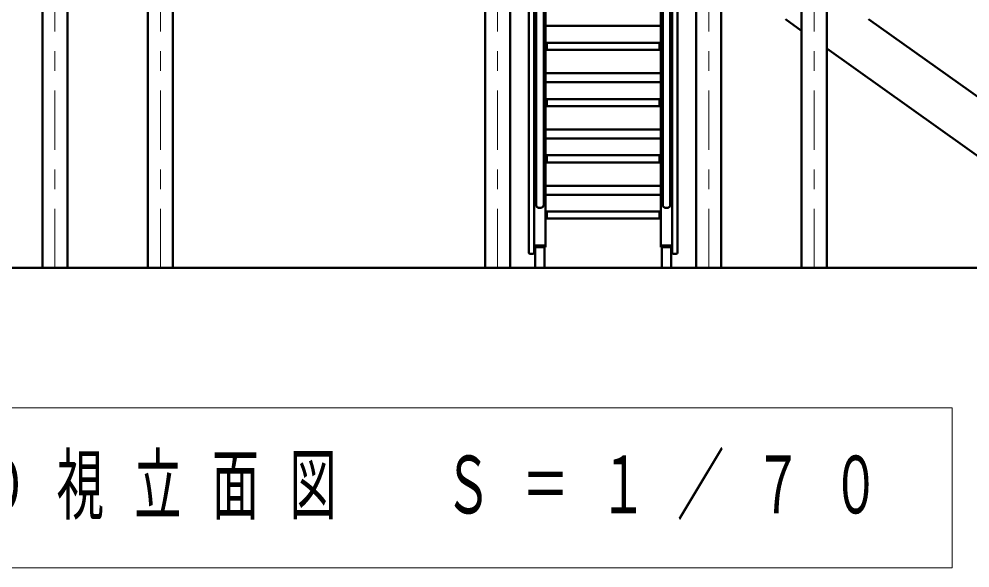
# Model space of a CAD drawing. Units: millimetres on the paper. Extents: x -385 to 0, y -594 to 267.
# Drawn here: x -90.25 to -41.96, y -136.36 to -108.48 of the extents above; entities that cross this region are included whole.
import ezdxf

# ---------------------------------------------------------------- set-up
doc = ezdxf.new("R2010")
doc.units = ezdxf.units.MM
doc.linetypes.add('USER2', pattern=[6, 3, -1, 1, -1])
doc.layers.add('LY_1', color=140, linetype='Continuous', lineweight=50)
doc.styles.add('ＭＳ ゴシック', font='')
doc.styles.get('ＭＳ ゴシック').set_extended_font_data('MS Gothic')

msp = doc.modelspace()

# ---------------------------------------------------------------- linework, layer by layer
at = {"layer": 'LY_1'}
for p, q in [((-89.06, -121.117), (-89.06, -78.56)), ((-87.787, -121.117), (-87.787, -78.56)), ((-66.581, -121.117), (-66.581, -92.846)), ((-65.308, -121.117), (-65.308, -92.846)), ((-55.867, -121.117), (-55.867, -92.846)), ((-54.594, -121.117), (-54.594, -92.846)), ((-50.51, -121.117), (-50.51, -92.846)), ((-49.237, -121.117), (-49.237, -92.846)), ((-63.996, -117.917), (-63.996, -99.689)), ((-63.607, -117.917), (-63.607, -99.689)), ((-57.567, -117.917), (-57.567, -99.689)), ((-57.179, -117.917), (-57.179, -99.689)), ((-83.703, -121.117), (-83.703, -100.717)), ((-82.43, -121.117), (-82.43, -100.717)), ((-64.359, -120.331), (-64.359, -106.903)), ((-64.087, -120.331), (-64.087, -106.786)), ((-63.516, -120.06), (-63.516, -106.786)), ((-57.659, -120.06), (-57.659, -106.786)), ((-57.087, -120.331), (-57.087, -106.786)), ((-56.816, -120.331), (-56.816, -106.903)), ((-51.339, -108.485), (-50.51, -109.076)), ((-47.125, -108.485), (-34.616, -117.393)), ((-63.516, -108.831), (-57.659, -108.831)), ((-60.587, -109.689), (-63.445, -109.689)), ((-63.445, -110.046), (-63.445, -109.689)), ((-60.587, -110.046), (-63.445, -110.046)), ((-60.587, -109.689), (-57.73, -109.689)), ((-60.587, -110.046), (-57.73, -110.046)), ((-57.73, -110.046), (-57.73, -109.689)), ((-49.237, -109.982), (-38.831, -117.393)), ((-63.516, -111.232), (-57.659, -111.232)), ((-63.516, -111.688), (-57.659, -111.688)), ((-60.587, -112.546), (-63.445, -112.546)), ((-63.445, -112.903), (-63.445, -112.546)), ((-60.587, -112.903), (-63.445, -112.903)), ((-60.587, -112.546), (-57.73, -112.546)), ((-60.587, -112.903), (-57.73, -112.903)), ((-57.73, -112.903), (-57.73, -112.546)), ((-63.516, -114.089), (-57.659, -114.089)), ((-63.516, -114.545), (-57.659, -114.545)), ((-60.587, -115.403), (-63.445, -115.403)), ((-63.445, -115.76), (-63.445, -115.403)), ((-60.587, -115.76), (-63.445, -115.76)), ((-60.587, -115.403), (-57.73, -115.403)), ((-60.587, -115.76), (-57.73, -115.76)), ((-57.73, -115.76), (-57.73, -115.403)), ((-63.516, -116.946), (-57.659, -116.946)), ((-63.516, -117.402), (-57.659, -117.402)), ((-60.587, -118.26), (-63.445, -118.26)), ((-63.445, -118.617), (-63.445, -118.26)), ((-60.587, -118.26), (-57.73, -118.26)), ((-57.73, -118.617), (-57.73, -118.26)), ((-60.587, -118.617), (-63.445, -118.617)), ((-60.587, -118.617), (-57.73, -118.617)), ((-64.087, -119.974), (-63.516, -119.974)), ((-64.087, -120.06), (-63.516, -120.06)), ((-64.045, -121.117), (-64.045, -120.06)), ((-63.559, -121.117), (-63.559, -120.06)), ((-57.087, -119.974), (-57.659, -119.974)), ((-57.087, -120.06), (-57.659, -120.06)), ((-57.616, -121.117), (-57.616, -120.06)), ((-57.13, -121.117), (-57.13, -120.06)), ((-64.287, -120.403), (-64.159, -120.403)), ((-56.887, -120.403), (-57.016, -120.403)), ((-121.647, -121.117), (-14.888, -121.117))]:
    msp.add_line(p, q, dxfattribs=at)
at = {"layer": 'LY_1', "color": 7, "linetype": 'USER2', "lineweight": 13}
for p, q in [((-88.424, -121.117), (-88.424, -78.56)), ((-83.067, -121.117), (-83.067, -78.56)), ((-65.945, -121.117), (-65.945, -92.846)), ((-55.23, -121.117), (-55.23, -92.846)), ((-49.873, -121.117), (-49.873, -92.846))]:
    msp.add_line(p, q, dxfattribs=at)
at = {"layer": 'LY_1', "color": 7, "lineweight": 13}
for p, q in [((-42.867, -128.223), (-93.667, -128.223)), ((-42.867, -136.356), (-42.867, -128.223)), ((-93.667, -136.356), (-42.867, -136.356))]:
    msp.add_line(p, q, dxfattribs=at)
at = {"layer": 'LY_1'}
for points in [[(-63.607, -117.917), (-63.609, -117.937), (-63.614, -117.957), (-63.622, -117.977), (-63.633, -117.995), (-63.648, -118.012), (-63.664, -118.028), (-63.683, -118.041), (-63.705, -118.053), (-63.727, -118.062), (-63.751, -118.068), (-63.776, -118.072), (-63.802, -118.074), (-63.827, -118.072), (-63.852, -118.068), (-63.876, -118.062), (-63.899, -118.053), (-63.92, -118.041), (-63.939, -118.028), (-63.956, -118.012), (-63.97, -117.995), (-63.981, -117.977), (-63.989, -117.957), (-63.994, -117.937), (-63.996, -117.917)], [(-57.567, -117.917), (-57.566, -117.937), (-57.561, -117.957), (-57.553, -117.977), (-57.541, -117.995), (-57.527, -118.012), (-57.51, -118.028), (-57.491, -118.041), (-57.47, -118.053), (-57.447, -118.062), (-57.423, -118.068), (-57.398, -118.072), (-57.373, -118.074), (-57.348, -118.072), (-57.323, -118.068), (-57.299, -118.062), (-57.276, -118.053), (-57.255, -118.041), (-57.236, -118.028), (-57.219, -118.012), (-57.205, -117.995), (-57.194, -117.977), (-57.185, -117.957), (-57.18, -117.937), (-57.179, -117.917)]]:
    msp.add_lwpolyline(points, dxfattribs=at)
for centre, start, end in [((-64.287, -120.331), 180, 270), ((-64.159, -120.331), 270, 0), ((-57.016, -120.331), 180, 270), ((-56.887, -120.331), 270, 0)]:
    msp.add_arc(centre, 0.0714, start, end, dxfattribs=at)

# ---------------------------------------------------------------- texts
at = {"layer": 'LY_1', "color": 7, "insert": (-92.267, -132.29), "char_height": 2.933, "attachment_point": 4, "style": 'ＭＳ ゴシック'}
msp.add_mtext('\\T1.64;\\W0.6;Ｄ視立面図\u3000Ｓ＝１／７０', dxfattribs=at)

doc.saveas('drawing.dxf')
